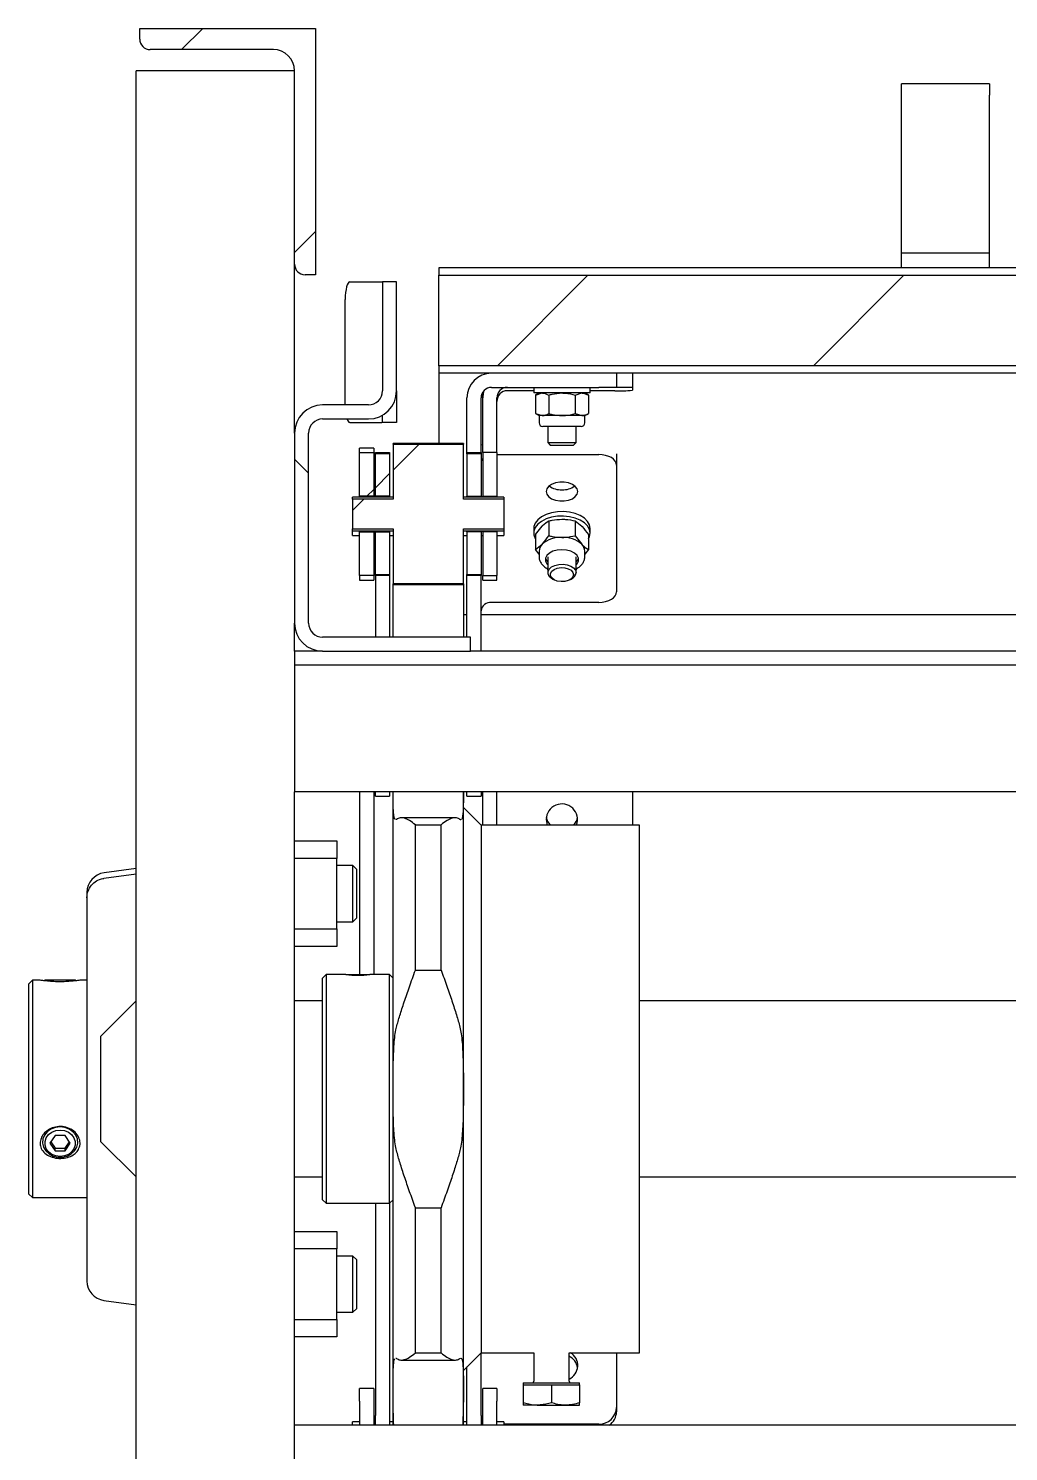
# Model space of a CAD drawing. Header units: millimetres. Extents: x 0 to 11880, y 0 to 8400.
# Drawn here: x 1480.4 to 1758.9, y 4178.7 to 4583.2 of the extents above; entities that cross this region are included whole.
import ezdxf

# ---------------------------------------------------------------- set-up
doc = ezdxf.new("R2010")
doc.units = ezdxf.units.MM
doc.header["$LTSCALE"] = 20

msp = doc.modelspace()

# ---------------------------------------------------------------- hatches: boundary and pattern name
at = {"linetype": 'Continuous', "lineweight": 18}
h = msp.add_hatch(dxfattribs=at)
h.set_pattern_fill('ANSI31', scale=20, style=0)
edge = h.paths.add_edge_path(flags=0)
edge.add_line((1562.02, 4583.22), (1512.02, 4583.22))
edge.add_line((1512.02, 4583.22), (1512.02, 4580.22))
edge.add_arc((1515.02, 4580.22), 3, 180, 270)
edge.add_line((1515.02, 4577.22), (1550.02, 4577.22))
edge.add_arc((1550.02, 4571.22), 6, 0, 90, ccw=False)
edge.add_line((1556.02, 4571.22), (1556.02, 4516.22))
edge.add_arc((1559.02, 4516.22), 3, 180, 270)
edge.add_line((1559.02, 4513.22), (1562.02, 4513.22))
edge.add_line((1562.02, 4513.22), (1562.02, 4583.22))
h = msp.add_hatch(dxfattribs=at)
h.set_pattern_fill('ANSI31', scale=20, angle=90, style=0)
edge = h.paths.add_edge_path(flags=0)
edge.add_line((1564.02, 4406.22), (1606.02, 4406.22))
edge.add_line((1606.02, 4406.22), (1606.02, 4410.22))
edge.add_line((1606.02, 4410.22), (1564.02, 4410.22))
edge.add_arc((1564.02, 4414.22), 4, 180, 270, ccw=False)
edge.add_line((1560.02, 4414.22), (1560.02, 4468.22))
edge.add_arc((1564.02, 4468.22), 4, 90, 180, ccw=False)
edge.add_line((1564.02, 4472.22), (1577.02, 4472.22))
edge.add_arc((1577.02, 4480.22), 8, 270, 360)
edge.add_line((1585.02, 4480.22), (1585.02, 4511.22))
edge.add_line((1585.02, 4511.22), (1581.02, 4511.22))
edge.add_line((1581.02, 4511.22), (1581.02, 4480.22))
edge.add_arc((1577.02, 4480.22), 4, 270, 360, ccw=False)
edge.add_line((1577.02, 4476.22), (1564.02, 4476.22))
edge.add_arc((1564.02, 4468.22), 8, 90, 180)
edge.add_line((1556.02, 4468.22), (1556.02, 4414.22))
edge.add_arc((1564.02, 4414.22), 8, 180, 270)
h = msp.add_hatch(dxfattribs=at)
h.set_pattern_fill('ANSI31', scale=20, style=0)
h.paths.add_polyline_path([(1597.02, 4487.36), (1977.02, 4487.36), (1977.02, 4513.06), (1597.02, 4513.06)], flags=0)
h = msp.add_hatch(dxfattribs=at)
h.set_pattern_fill('ANSI31', scale=20, style=0)
h.paths.add_polyline_path([(1615.52, 4441), (1615.52, 4449.42), (1604.02, 4449.42), (1604.02, 4465.09), (1584.02, 4465.09), (1584.02, 4449.42), (1572.52, 4449.42), (1572.52, 4441), (1584.02, 4441), (1584.02, 4425.33), (1604.02, 4425.33), (1604.02, 4441)], flags=0)
h = msp.add_hatch(dxfattribs=at)
h.set_pattern_fill('ANSI31', scale=20, style=0)
h.paths.add_polyline_path([(1578.52, 4462.71), (1574.52, 4462.71), (1574.52, 4450.25), (1578.52, 4450.25)], flags=0)
h = msp.add_hatch(dxfattribs=at)
h.set_pattern_fill('ANSI31', scale=20, style=0)
h.paths.add_polyline_path([(1579.02, 4450.25), (1583.02, 4450.25), (1583.02, 4462.36), (1579.02, 4462.36)], flags=0)
h = msp.add_hatch(dxfattribs=at)
h.set_pattern_fill('ANSI31', scale=20, style=0)
h.paths.add_polyline_path([(1605.02, 4462.36), (1605.02, 4450.25), (1609.02, 4450.25), (1609.02, 4462.36)], flags=0)
h = msp.add_hatch(dxfattribs=at)
h.set_pattern_fill('ANSI31', scale=20, style=0)
h.paths.add_polyline_path([(1609.52, 4462.71), (1609.52, 4450.25), (1613.52, 4450.25), (1613.52, 4462.71)], flags=0)
h = msp.add_hatch(dxfattribs=at)
h.set_pattern_fill('ANSI31', scale=20, style=0)
h.paths.add_polyline_path([(1574.52, 4440.17), (1574.52, 4427.71), (1578.52, 4427.71), (1578.52, 4440.17)], flags=0)
h = msp.add_hatch(dxfattribs=at)
h.set_pattern_fill('ANSI31', scale=20, style=0)
h.paths.add_polyline_path([(1583.02, 4440.17), (1579.02, 4440.17), (1579.02, 4428.05), (1583.02, 4428.05)], flags=0)
h = msp.add_hatch(dxfattribs=at)
h.set_pattern_fill('ANSI31', scale=20, style=0)
h.paths.add_polyline_path([(1609.02, 4428.05), (1609.02, 4440.17), (1605.02, 4440.17), (1605.02, 4428.05)], flags=0)
h = msp.add_hatch(dxfattribs=at)
h.set_pattern_fill('ANSI31', scale=20, style=0)
h.paths.add_polyline_path([(1609.52, 4440.17), (1609.52, 4427.71), (1613.52, 4427.71), (1613.52, 4440.17)], flags=0)
h = msp.add_hatch(dxfattribs=at)
h.set_pattern_fill('ANSI31', scale=20, style=0)
h.paths.add_polyline_path([(1604.02, 4425.22), (1584.02, 4425.22), (1584.02, 4410.22), (1604.02, 4410.22)], flags=0)

# ---------------------------------------------------------------- linework, layer by layer
at = {"color": 7, "linetype": 'Continuous', "lineweight": 25}
for p, q in [((1512.02, 4580.22), (1512.02, 4583.22)), ((1512.02, 4583.22), (1562.02, 4583.22)), ((1562.02, 4583.22), (1562.02, 4513.22)), ((1550.02, 4577.22), (1515.02, 4577.22)), ((1511.02, 3931.22), (1511.02, 4571.22)), ((1556.02, 4571.22), (1511.02, 4571.22)), ((1556.02, 4516.22), (1556.02, 4571.22)), ((1753.52, 4567.47), (1728.52, 4567.47)), ((1728.52, 4564.25), (1728.52, 4567.47)), ((1753.52, 4567.47), (1753.52, 4564.25)), ((1728.52, 4519.45), (1728.52, 4564.25)), ((1753.52, 4519.45), (1753.52, 4564.25)), ((1728.52, 4519.45), (1753.52, 4519.45)), ((1728.52, 4515.21), (1728.52, 4519.45)), ((1753.52, 4515.21), (1753.52, 4519.45)), ((1556.02, 4468.22), (1556.02, 4516.22)), ((1977.02, 4515.21), (1597.02, 4515.21)), ((1597.02, 4515.21), (1597.02, 4513.06)), ((1562.02, 4513.22), (1559.02, 4513.22)), ((1571.73, 4511.22), (1580.85, 4511.22)), ((1580.85, 4511.22), (1581.02, 4511.22)), ((1581.02, 4511.22), (1581.02, 4480.22)), ((1585.02, 4511.22), (1581.02, 4511.22)), ((1585.02, 4480.22), (1585.02, 4511.22)), ((1597.02, 4487.36), (1597.02, 4513.06)), ((1597.02, 4513.06), (1977.02, 4513.06)), ((1570.44, 4476.22), (1570.44, 4506.22)), ((1977.02, 4487.36), (1597.02, 4487.36)), ((1597.02, 4487.36), (1597.02, 4485.21)), ((1597.02, 4485.21), (1597.02, 4479.11)), ((1977.02, 4485.21), (1597.02, 4485.21)), ((1647.52, 4485.21), (1647.52, 4481.21)), ((1652.02, 4485.21), (1652.02, 4481.21)), ((1585.02, 4480.22), (1585.02, 4471.22)), ((1597.02, 4479.11), (1597.02, 4470.71)), ((1605.02, 4462.71), (1605.02, 4478.21)), ((1609.02, 4462.71), (1609.02, 4478.21)), ((1609.58, 4479.95), (1609.52, 4479.04)), ((1609.52, 4478.21), (1609.52, 4479.04)), ((1609.52, 4462.71), (1609.52, 4478.21)), ((1612.02, 4481.21), (1642.52, 4481.21)), ((1613.52, 4462.71), (1613.52, 4478.21)), ((1624.02, 4480.24), (1616.52, 4480.24)), ((1624.02, 4481.21), (1624.02, 4479.61)), ((1640.02, 4479.61), (1624.02, 4479.61)), ((1625.52, 4479.61), (1624.51, 4479.03)), ((1624.51, 4479.03), (1626.39, 4479.61)), ((1624.51, 4479.03), (1624.51, 4473.75)), ((1628.27, 4479.03), (1628.27, 4473.75)), ((1635.77, 4479.03), (1637.65, 4479.61)), ((1635.77, 4479.03), (1635.77, 4473.75)), ((1639.52, 4479.03), (1638.52, 4479.61)), ((1639.52, 4479.03), (1639.52, 4473.75)), ((1640.02, 4479.61), (1640.02, 4481.21)), ((1647.02, 4480.24), (1640.02, 4480.24)), ((1647.52, 4481.21), (1642.52, 4481.21)), ((1652.02, 4481.21), (1647.52, 4481.21)), ((1652.02, 4481.21), (1652.02, 4480.37)), ((1577.02, 4476.22), (1564.02, 4476.22)), ((1624.51, 4473.75), (1625.52, 4473.17)), ((1624.51, 4473.75), (1626.39, 4473.17)), ((1635.77, 4473.75), (1637.65, 4473.17)), ((1638.52, 4473.17), (1639.52, 4473.75)), ((1564.02, 4472.22), (1577.02, 4472.22)), ((1571.73, 4471.22), (1580.85, 4471.22)), ((1581.02, 4471.22), (1580.85, 4471.22)), ((1581.02, 4471.22), (1581.02, 4473.29)), ((1585.02, 4471.22), (1581.02, 4471.22)), ((1597.02, 4470.71), (1597.02, 4465.21)), ((1625.52, 4473.17), (1625.52, 4471.13)), ((1626.39, 4473.17), (1625.52, 4473.17)), ((1632.02, 4473.17), (1626.39, 4473.17)), ((1637.5, 4470.11), (1626.54, 4470.11)), ((1628.02, 4470.11), (1628.02, 4465.5)), ((1637.65, 4473.17), (1632.02, 4473.17)), ((1636.02, 4465.5), (1636.02, 4470.11)), ((1638.52, 4473.17), (1637.65, 4473.17)), ((1638.52, 4471.13), (1638.52, 4473.17)), ((1556.02, 4468.22), (1556.02, 4414.22)), ((1560.02, 4414.22), (1560.02, 4468.22)), ((1628.02, 4465.5), (1628.71, 4464.81)), ((1628.02, 4465.5), (1636.02, 4465.5)), ((1635.33, 4464.81), (1636.02, 4465.5)), ((1578.52, 4463.93), (1574.52, 4463.93)), ((1574.52, 4462.71), (1574.52, 4463.93)), ((1574.52, 4462.71), (1578.52, 4462.71)), ((1574.52, 4450.25), (1574.52, 4462.71)), ((1578.52, 4463.93), (1578.52, 4462.71)), ((1578.52, 4462.71), (1578.52, 4450.25)), ((1579.02, 4462.71), (1583.02, 4462.71)), ((1579.02, 4462.36), (1579.02, 4462.71)), ((1583.02, 4462.36), (1579.02, 4462.36)), ((1579.02, 4450.25), (1579.02, 4462.36)), ((1583.02, 4462.71), (1583.02, 4462.36)), ((1583.02, 4462.36), (1583.02, 4450.25)), ((1604.02, 4465.21), (1584.02, 4465.21)), ((1584.02, 4465.09), (1584.02, 4465.21)), ((1584.02, 4465.09), (1584.02, 4449.42)), ((1584.02, 4465.09), (1604.02, 4465.09)), ((1604.02, 4465.21), (1604.02, 4465.09)), ((1604.02, 4449.42), (1604.02, 4465.09)), ((1605.02, 4462.71), (1609.02, 4462.71)), ((1605.02, 4462.36), (1605.02, 4462.71)), ((1609.02, 4462.36), (1605.02, 4462.36)), ((1605.02, 4462.36), (1605.02, 4450.25)), ((1609.02, 4462.71), (1609.02, 4462.36)), ((1609.02, 4462.36), (1609.02, 4450.25)), ((1613.52, 4462.71), (1609.52, 4462.71)), ((1609.52, 4462.71), (1609.52, 4450.25)), ((1613.52, 4462.71), (1613.52, 4450.25)), ((1613.52, 4462.11), (1642.52, 4462.11)), ((1628.71, 4464.81), (1635.33, 4464.81)), ((1647.52, 4462.31), (1647.52, 4459.11)), ((1647.52, 4459.11), (1647.52, 4423.1)), ((1584.02, 4449.96), (1572.52, 4449.96)), ((1572.52, 4449.42), (1572.52, 4449.96)), ((1572.52, 4449.42), (1572.52, 4441)), ((1584.02, 4449.42), (1572.52, 4449.42)), ((1578.52, 4450.25), (1574.52, 4450.25)), ((1574.52, 4449.96), (1574.52, 4450.25)), ((1578.52, 4449.96), (1578.52, 4450.25)), ((1583.02, 4450.25), (1579.02, 4450.25)), ((1579.02, 4449.96), (1579.02, 4450.25)), ((1583.02, 4449.96), (1583.02, 4450.25)), ((1615.52, 4449.96), (1604.02, 4449.96)), ((1615.52, 4449.42), (1604.02, 4449.42)), ((1605.02, 4450.25), (1609.02, 4450.25)), ((1605.02, 4449.96), (1605.02, 4450.25)), ((1609.02, 4449.96), (1609.02, 4450.25)), ((1609.52, 4449.96), (1609.52, 4450.25)), ((1609.52, 4450.25), (1613.52, 4450.25)), ((1613.52, 4449.96), (1613.52, 4450.25)), ((1615.52, 4449.96), (1615.52, 4449.42)), ((1615.52, 4449.42), (1615.52, 4441)), ((1624.02, 4441.1), (1624.02, 4439.82)), ((1624.51, 4439.36), (1626.39, 4441.77)), ((1628.27, 4443.26), (1628.27, 4439.04)), ((1635.77, 4443.26), (1637.65, 4441.77)), ((1635.77, 4443.26), (1635.77, 4439.04)), ((1640.02, 4439.82), (1640.02, 4441.1)), ((1572.52, 4441), (1584.02, 4441)), ((1572.52, 4440.46), (1572.52, 4441)), ((1572.52, 4440.46), (1584.02, 4440.46)), ((1572.52, 4439.1), (1572.52, 4440.46)), ((1572.52, 4439.1), (1574.52, 4439.1)), ((1574.52, 4440.17), (1574.52, 4440.46)), ((1574.52, 4440.17), (1578.52, 4440.17)), ((1574.52, 4427.71), (1574.52, 4440.17)), ((1578.52, 4440.17), (1578.52, 4440.46)), ((1578.52, 4440.17), (1578.52, 4427.71)), ((1578.52, 4439.1), (1579.02, 4439.1)), ((1579.02, 4440.17), (1579.02, 4440.46)), ((1579.02, 4428.05), (1579.02, 4440.17)), ((1579.02, 4440.17), (1583.02, 4440.17)), ((1583.02, 4440.17), (1583.02, 4440.46)), ((1583.02, 4440.17), (1583.02, 4428.05)), ((1583.02, 4439.1), (1584.02, 4439.1)), ((1584.02, 4441), (1584.02, 4425.33)), ((1604.02, 4441), (1615.52, 4441)), ((1604.02, 4425.33), (1604.02, 4441)), ((1604.02, 4440.46), (1615.52, 4440.46)), ((1604.02, 4439.1), (1605.02, 4439.1)), ((1605.02, 4440.17), (1605.02, 4440.46)), ((1609.02, 4440.17), (1605.02, 4440.17)), ((1605.02, 4440.17), (1605.02, 4428.05)), ((1609.02, 4440.17), (1609.02, 4440.46)), ((1609.02, 4440.17), (1609.02, 4428.05)), ((1609.02, 4439.1), (1609.52, 4439.1)), ((1609.52, 4440.17), (1609.52, 4440.46)), ((1613.52, 4440.17), (1609.52, 4440.17)), ((1609.52, 4440.17), (1609.52, 4427.71)), ((1613.52, 4440.17), (1613.52, 4440.46)), ((1613.52, 4440.17), (1613.52, 4427.71)), ((1613.52, 4439.1), (1615.52, 4439.1)), ((1615.52, 4441), (1615.52, 4440.46)), ((1615.52, 4440.46), (1615.52, 4439.1)), ((1615.52, 4439.1), (1615.52, 4439.1)), ((1624.51, 4439.36), (1624.51, 4435.14)), ((1635.77, 4439.04), (1637.65, 4436.62)), ((1639.52, 4439.36), (1639.52, 4435.14)), ((1624.51, 4435.14), (1626.39, 4436.62)), ((1625.52, 4433.83), (1624.51, 4435.14)), ((1625.52, 4434.67), (1625.52, 4433.04)), ((1628.02, 4433.04), (1628.02, 4428.54)), ((1636.02, 4428.54), (1636.02, 4433.04)), ((1639.52, 4435.14), (1638.52, 4433.84)), ((1638.52, 4433.04), (1638.52, 4434.67)), ((1627.75, 4429.74), (1628.02, 4429.36)), ((1636.02, 4429.36), (1636.31, 4429.79)), ((1578.52, 4427.71), (1574.52, 4427.71)), ((1574.52, 4427.71), (1574.52, 4426.39)), ((1574.52, 4426.38), (1574.52, 4426.39)), ((1574.52, 4426.38), (1578.52, 4426.38)), ((1578.52, 4427.71), (1578.52, 4426.39)), ((1578.52, 4426.39), (1578.52, 4426.38)), ((1579.02, 4428.05), (1583.02, 4428.05)), ((1579.02, 4427.71), (1579.02, 4428.05)), ((1583.02, 4427.71), (1579.02, 4427.71)), ((1579.02, 4427.71), (1579.02, 4410.22)), ((1583.02, 4428.05), (1583.02, 4427.71)), ((1583.02, 4427.71), (1583.02, 4410.22)), ((1604.02, 4425.33), (1584.02, 4425.33)), ((1584.02, 4425.22), (1584.02, 4425.33)), ((1584.02, 4410.22), (1584.02, 4425.22)), ((1584.02, 4425.22), (1604.02, 4425.22)), ((1604.02, 4425.33), (1604.02, 4425.22)), ((1604.02, 4425.22), (1604.02, 4410.22)), ((1605.02, 4428.05), (1609.02, 4428.05)), ((1605.02, 4427.71), (1605.02, 4428.05)), ((1609.02, 4427.71), (1605.02, 4427.71)), ((1605.02, 4410.22), (1605.02, 4427.71)), ((1609.02, 4428.05), (1609.02, 4427.71)), ((1609.02, 4406.22), (1609.02, 4427.71)), ((1609.52, 4427.71), (1613.52, 4427.71)), ((1609.52, 4426.39), (1609.52, 4427.71)), ((1609.52, 4426.38), (1609.52, 4426.39)), ((1609.52, 4426.38), (1613.52, 4426.38)), ((1613.52, 4426.39), (1613.52, 4427.71)), ((1613.52, 4426.39), (1613.52, 4426.38)), ((1629.37, 4426.74), (1629.83, 4426.5)), ((1634.21, 4426.5), (1634.66, 4426.74)), ((1642.52, 4420.09), (1612.02, 4420.09)), ((1556.02, 4406.22), (1556.02, 4414.22)), ((1604.02, 4416.69), (1605.02, 4416.69)), ((1609.02, 4416.69), (1965.02, 4416.69)), ((1606.02, 4410.22), (1564.02, 4410.22)), ((1604.02, 4410.22), (1584.02, 4410.22)), ((1606.02, 4406.22), (1606.02, 4410.22)), ((1556.02, 4406.22), (1556.02, 4405.22)), ((1564.02, 4406.22), (1556.02, 4406.22)), ((1556.02, 4405.22), (1556.02, 4402.22)), ((1564.02, 4406.22), (1606.02, 4406.22)), ((1968.02, 4406.22), (1606.02, 4406.22)), ((2018.02, 4402.22), (1556.02, 4402.22)), ((1556.02, 4402.22), (1556.02, 4396.22)), ((1556.02, 4396.22), (1556.02, 4369.22)), ((1556.02, 4369.22), (1556.02, 4366.22)), ((1556.02, 4136.44), (1556.02, 4366.22)), ((2018.02, 4366.22), (1556.02, 4366.22)), ((1574.52, 4366.22), (1574.52, 4314.32)), ((1578.52, 4366.22), (1578.52, 4314.32)), ((1579.02, 4365), (1579.02, 4366.22)), ((1579.02, 4365), (1583.02, 4365)), ((1583.02, 4366.22), (1583.02, 4365)), ((1584.02, 4281.82), (1584.02, 4366.22)), ((1604.02, 4281.82), (1604.02, 4366.22)), ((1605.02, 4365), (1605.02, 4366.22)), ((1605.02, 4365), (1609.02, 4365)), ((1609.02, 4366.22), (1609.02, 4365)), ((1609.52, 4356.82), (1609.52, 4366.22)), ((1613.52, 4356.82), (1613.52, 4366.22)), ((1652.02, 4366.22), (1652.02, 4356.82)), ((1609.02, 4356.82), (1604.02, 4361.82)), ((1585.01, 4358.41), (1584.78, 4358.38)), ((1601.69, 4358.89), (1586.34, 4358.89)), ((1590.37, 4315.58), (1590.37, 4356.87)), ((1590.37, 4356.87), (1597.67, 4356.87)), ((1597.67, 4315.58), (1597.67, 4356.87)), ((1654.02, 4356.82), (1609.02, 4356.82)), ((1609.02, 4356.82), (1609.02, 4206.82)), ((1654.02, 4206.82), (1654.02, 4356.82)), ((1556.02, 4352.32), (1568.02, 4352.32)), ((1568.02, 4352.32), (1568.02, 4347.32)), ((1511.02, 4344.43), (1501.94, 4343.23)), ((1568.02, 4347.32), (1556.02, 4347.32)), ((1568.02, 4327.32), (1568.02, 4347.32)), ((1572.62, 4345.32), (1568.02, 4345.32)), ((1573.72, 4344.22), (1572.62, 4345.32)), ((1572.62, 4329.32), (1572.62, 4345.32)), ((1573.72, 4330.42), (1573.72, 4344.22)), ((1511.02, 4342.87), (1501.84, 4341.66)), ((1497.02, 4337.62), (1497.02, 4336.13)), ((1497.02, 4336.13), (1497.02, 4227.2)), ((1568.02, 4329.32), (1572.62, 4329.32)), ((1572.62, 4329.32), (1573.72, 4330.42)), ((1556.02, 4327.32), (1568.02, 4327.32)), ((1568.02, 4327.32), (1568.02, 4322.32)), ((1568.02, 4322.32), (1556.02, 4322.32)), ((1481.52, 4312.72), (1480.42, 4311.62)), ((1483.75, 4312.72), (1481.52, 4312.72)), ((1481.52, 4312.72), (1481.52, 4250.92)), ((1485.1, 4312.72), (1484.93, 4312.55)), ((1489.42, 4312.72), (1485.1, 4312.72)), ((1493.74, 4312.72), (1489.42, 4312.72)), ((1493.91, 4312.56), (1493.74, 4312.72)), ((1497.02, 4312.72), (1495.03, 4312.72)), ((1565.02, 4314.32), (1564.02, 4313.32)), ((1564.02, 4250.32), (1564.02, 4313.32)), ((1570.62, 4314.32), (1565.02, 4314.32)), ((1565.02, 4314.32), (1565.02, 4249.32)), ((1570.71, 4314.32), (1577.33, 4314.32)), ((1583.02, 4314.32), (1577.38, 4314.32)), ((1584.02, 4313.32), (1583.02, 4314.32)), ((1583.02, 4249.32), (1583.02, 4314.32)), ((1590.37, 4315.58), (1597.67, 4315.58)), ((1480.42, 4311.62), (1480.42, 4252.02)), ((1511.02, 4306.82), (1501.02, 4296.82)), ((1564.02, 4306.82), (1556.02, 4306.82)), ((1920.02, 4306.82), (1654.02, 4306.82)), ((1501.02, 4266.82), (1501.02, 4296.82)), ((1584.02, 4196.95), (1584.02, 4281.82)), ((1604.02, 4196.95), (1604.02, 4281.82)), ((1487.98, 4268.53), (1486.53, 4266.37)), ((1490.86, 4268.53), (1487.98, 4268.53)), ((1492.31, 4266.37), (1490.86, 4268.53)), ((1486.53, 4266.37), (1487.98, 4264.2)), ((1486.78, 4266.74), (1487.98, 4264.94)), ((1487.98, 4264.2), (1487.98, 4264.94)), ((1487.98, 4264.94), (1490.86, 4264.94)), ((1487.98, 4264.2), (1490.86, 4264.2)), ((1490.86, 4264.94), (1492.06, 4266.74)), ((1490.86, 4264.2), (1492.31, 4266.37)), ((1490.86, 4264.2), (1490.86, 4264.94)), ((1501.02, 4266.82), (1511.02, 4256.82)), ((1556.02, 4256.82), (1564.02, 4256.82)), ((1654.02, 4256.82), (1920.02, 4256.82)), ((1480.42, 4252.02), (1481.52, 4250.92)), ((1481.52, 4250.92), (1497.02, 4250.92)), ((1564.02, 4250.32), (1565.02, 4249.32)), ((1565.02, 4249.32), (1583.02, 4249.32)), ((1579.02, 4249.32), (1579.02, 4189)), ((1583.02, 4249.32), (1584.02, 4250.32)), ((1583.02, 4249.32), (1583.02, 4189)), ((1590.37, 4206.77), (1590.37, 4248.06)), ((1590.37, 4248.06), (1597.67, 4248.06)), ((1597.67, 4206.77), (1597.67, 4248.06)), ((1556.02, 4241.32), (1568.02, 4241.32)), ((1568.02, 4241.32), (1568.02, 4236.32)), ((1568.02, 4236.32), (1556.02, 4236.32)), ((1568.02, 4216.32), (1568.02, 4236.32)), ((1572.62, 4234.32), (1568.02, 4234.32)), ((1573.72, 4233.22), (1572.62, 4234.32)), ((1572.62, 4218.32), (1572.62, 4234.32)), ((1573.72, 4219.42), (1573.72, 4233.22)), ((1501.84, 4221.7), (1511.02, 4220.49)), ((1572.62, 4218.32), (1573.72, 4219.42)), ((1556.02, 4216.32), (1568.02, 4216.32)), ((1568.02, 4218.32), (1572.62, 4218.32)), ((1568.02, 4216.32), (1568.02, 4211.32)), ((1568.02, 4211.32), (1556.02, 4211.32)), ((1590.37, 4206.77), (1597.67, 4206.77)), ((1604.02, 4201.82), (1609.02, 4206.82)), ((1609.02, 4206.82), (1624.02, 4206.82)), ((1609.02, 4188.99), (1609.02, 4206.82)), ((1624.02, 4206.82), (1624.02, 4198.72)), ((1634.02, 4206.82), (1654.02, 4206.82)), ((1634.02, 4198.72), (1634.02, 4206.82)), ((1647.52, 4206.82), (1647.52, 4191.29)), ((1586.35, 4204.75), (1601.69, 4204.75)), ((1603.03, 4205.22), (1603.26, 4205.26)), ((1605.02, 4188.99), (1605.02, 4202.82)), ((1578.52, 4196.63), (1574.52, 4196.63)), ((1574.52, 4193.03), (1574.52, 4196.63)), ((1578.52, 4196.63), (1578.52, 4193.03)), ((1584.02, 4186.22), (1584.02, 4196.95)), ((1604.02, 4186.22), (1604.02, 4196.95)), ((1613.52, 4196.64), (1609.52, 4196.64)), ((1609.52, 4193.04), (1609.52, 4196.64)), ((1613.52, 4196.64), (1613.52, 4193.04)), ((1621.02, 4198.32), (1621.02, 4197.72)), ((1621.02, 4198.32), (1637.02, 4198.32)), ((1621.02, 4197.72), (1621.02, 4192.63)), ((1621.02, 4197.72), (1625.02, 4197.72)), ((1625.02, 4197.72), (1629.02, 4197.72)), ((1629.02, 4197.72), (1629.02, 4192.63)), ((1629.02, 4197.72), (1633.02, 4197.72)), ((1633.02, 4197.72), (1637.02, 4197.72)), ((1637.02, 4197.72), (1637.02, 4198.32)), ((1637.02, 4197.72), (1637.02, 4192.63)), ((1574.52, 4193.03), (1574.52, 4186.22)), ((1578.52, 4193.03), (1578.52, 4186.22)), ((1609.52, 4186.22), (1609.52, 4193.04)), ((1613.52, 4186.22), (1613.52, 4193.04)), ((1625.02, 4191.92), (1621.02, 4191.92)), ((1625.02, 4191.92), (1633.02, 4191.92)), ((1633.02, 4191.92), (1637.02, 4191.92)), ((1647.52, 4191.29), (1647.52, 4190.08)), ((1574.52, 4187.18), (1572.52, 4187.18)), ((1572.52, 4186.22), (1572.52, 4187.18)), ((1579.02, 4187.18), (1578.52, 4187.18)), ((1579.02, 4186.22), (1579.02, 4189)), ((1583.02, 4189), (1583.02, 4186.22)), ((1584.02, 4187.18), (1583.02, 4187.18)), ((1605.02, 4187.18), (1604.02, 4187.18)), ((1605.02, 4186.22), (1605.02, 4188.99)), ((1609.02, 4188.99), (1609.02, 4186.22)), ((1609.52, 4187.18), (1609.02, 4187.18)), ((1615.52, 4187.18), (1613.52, 4187.18)), ((1615.52, 4187.18), (1615.52, 4186.22)), ((1642.52, 4186.53), (1615.52, 4186.53)), ((2018.02, 4186.22), (1556.02, 4186.22))]:
    msp.add_line(p, q, dxfattribs=at)
at = {"color": 7, "linetype": 'Continuous', "lineweight": 25, "flags": 128}
for points in [[(1571.73, 4511.22), (1571.48, 4511.12), (1571.24, 4510.84), (1571.01, 4510.38), (1570.82, 4509.75), (1570.66, 4509), (1570.54, 4508.13), (1570.46, 4507.19), (1570.44, 4506.22)], [(1609.82, 4480.25), (1609.65, 4479.57), (1609.52, 4478.21)], [(1570.96, 4472.22), (1571.01, 4472.06), (1571.24, 4471.6), (1571.48, 4471.32), (1571.73, 4471.22)], [(1609.52, 4464.94), (1609.34, 4464.88), (1609.02, 4464.77)], [(1647.52, 4459.11), (1647.42, 4459.69), (1647.14, 4460.26), (1646.68, 4460.77), (1646.05, 4461.23), (1645.3, 4461.6), (1644.43, 4461.88), (1643.49, 4462.05), (1642.52, 4462.11)], [(1627.52, 4451.61), (1627.7, 4450.84), (1628.23, 4450.15), (1629.07, 4449.56), (1630.15, 4449.15), (1631.38, 4448.93), (1632.66, 4448.93), (1633.89, 4449.15), (1634.97, 4449.56), (1635.8, 4450.15), (1636.34, 4450.84), (1636.52, 4451.61), (1636.34, 4452.37), (1635.8, 4453.07), (1634.97, 4453.65), (1633.89, 4454.06), (1632.66, 4454.28), (1631.38, 4454.28), (1630.15, 4454.06), (1629.07, 4453.65), (1628.23, 4453.07), (1627.7, 4452.37), (1627.52, 4451.61)], [(1640.02, 4441.1), (1639.83, 4442.14), (1639.28, 4443.12), (1638.39, 4444.01), (1637.2, 4444.76), (1635.77, 4445.35), (1634.16, 4445.73), (1632.45, 4445.9), (1630.72, 4445.84), (1629.06, 4445.56), (1627.53, 4445.08), (1626.21, 4444.41), (1625.16, 4443.58), (1624.44, 4442.64), (1624.07, 4441.62), (1624.02, 4441.1)], [(1640.02, 4439.82), (1639.83, 4440.86), (1639.28, 4441.84), (1638.39, 4442.73), (1637.2, 4443.48), (1635.77, 4444.07), (1634.16, 4444.45), (1632.45, 4444.62), (1630.72, 4444.56), (1629.06, 4444.28), (1627.53, 4443.8), (1626.21, 4443.13), (1625.16, 4442.3), (1624.44, 4441.36), (1624.07, 4440.34), (1624.07, 4439.31), (1624.44, 4438.29), (1624.51, 4438.16)], [(1639.52, 4438.16), (1639.83, 4438.79), (1640.02, 4439.82)], [(1636.02, 4430.73), (1636.31, 4431.05), (1636.69, 4431.82), (1636.69, 4432.63), (1636.31, 4433.4), (1635.58, 4434.08), (1634.57, 4434.61), (1633.35, 4434.94), (1632.02, 4435.05), (1630.69, 4434.94), (1629.47, 4434.61), (1628.46, 4434.08), (1627.73, 4433.4), (1627.35, 4432.63), (1627.35, 4431.82), (1627.73, 4431.05), (1628.02, 4430.73)], [(1627.35, 4432.63), (1627.73, 4431.87), (1628.02, 4431.54)], [(1629.37, 4426.74), (1629.09, 4426.91), (1628.42, 4427.5), (1628.06, 4428.18), (1628.06, 4428.9), (1628.42, 4429.58), (1629.09, 4430.17), (1630.02, 4430.62), (1631.13, 4430.88), (1632.32, 4430.93), (1633.48, 4430.77), (1634.51, 4430.42), (1635.32, 4429.89), (1635.84, 4429.25), (1636.02, 4428.54), (1636.02, 4428.54)], [(1635.33, 4427.99), (1635.15, 4427.34), (1634.63, 4426.77), (1633.83, 4426.32), (1632.83, 4426.06), (1631.75, 4426.01), (1630.69, 4426.17), (1629.78, 4426.52), (1629.11, 4427.04), (1628.75, 4427.66), (1628.75, 4428.31), (1629.11, 4428.93), (1629.78, 4429.45), (1630.69, 4429.81), (1631.75, 4429.97), (1632.83, 4429.91), (1633.83, 4429.65), (1634.63, 4429.21), (1635.15, 4428.63), (1635.33, 4427.99)], [(1636.02, 4431.54), (1636.31, 4431.87), (1636.68, 4432.63)], [(1642.52, 4420.09), (1643.49, 4420.15), (1644.43, 4420.32), (1645.3, 4420.6), (1646.05, 4420.97), (1646.68, 4421.43), (1647.14, 4421.95), (1647.42, 4422.51), (1647.52, 4423.1)], [(1627.52, 4358.43), (1627.7, 4357.22), (1627.85, 4356.82)], [(1489.42, 4271.04), (1488.07, 4270.88), (1486.82, 4270.41), (1485.76, 4269.66), (1484.98, 4268.7), (1484.52, 4267.59), (1484.43, 4266.41), (1484.71, 4265.26), (1485.33, 4264.21), (1486.26, 4263.35), (1487.43, 4262.74), (1488.74, 4262.42), (1490.1, 4262.42), (1491.41, 4262.74), (1492.57, 4263.35), (1493.5, 4264.21), (1494.13, 4265.26), (1494.41, 4266.41), (1494.31, 4267.59), (1493.86, 4268.7), (1493.07, 4269.66), (1492.02, 4270.41), (1490.77, 4270.88), (1489.42, 4271.04)], [(1489.42, 4262.63), (1488.2, 4262.78), (1487.08, 4263.22), (1486.15, 4263.92), (1485.49, 4264.81), (1485.14, 4265.84), (1485.14, 4266.9), (1485.49, 4267.92), (1486.15, 4268.82), (1487.08, 4269.52), (1488.2, 4269.96), (1489.42, 4270.11), (1490.64, 4269.96), (1491.76, 4269.52), (1492.69, 4268.82), (1493.35, 4267.92), (1493.7, 4266.9), (1493.7, 4265.84), (1493.35, 4264.81), (1492.69, 4263.92), (1491.76, 4263.22), (1490.64, 4262.78), (1489.42, 4262.63)], [(1609.02, 4187.44), (1609.08, 4187.27), (1609.15, 4187.18)]]:
    msp.add_lwpolyline(points, dxfattribs=at)
at = {"color": 7, "linetype": 'Continuous', "lineweight": 25}
for centre, radius, start, end in [((1515.02, 4580.22), 3, 180, 270), ((1550.02, 4571.22), 6, 0, 90), ((1559.02, 4516.22), 3, 180, 270), ((1612.02, 4478.21), 7, 90, 180), ((1577.02, 4480.22), 4, 270, 0), ((1577.02, 4480.22), 8, 270, 0), ((1612.02, 4478.21), 3, 90, 180), ((1616.52, 4478.21), 3, 90, 180), ((1616.52, 4477.24), 3, 89.9905, 179.9905), ((1648.27, 4528.98), 48.75, 268.5317, 274.4127), ((1564.02, 4468.22), 8, 90, 180), ((1564.02, 4468.22), 4, 90, 180), ((1626.54, 4471.13), 1.02, 180, 270), ((1637.5, 4471.13), 1.02, 270, 0), ((1611.1, 4459.68), 2.08, 139.3857, 179.3056), ((1631.76, 4457.77), 5.67, 233.5883, 272.6237), ((1632.28, 4457.77), 5.67, 267.3763, 306.4117), ((1631.63, 4430.61), 7.98, 87.1802, 131.0438), ((1632.41, 4430.61), 7.98, 48.9562, 92.8198), ((1628.35, 4434.58), 2.83, 133.7857, 178.0978), ((1635.69, 4434.58), 2.83, 1.9022, 46.2143), ((1633.82, 4428.78), 2.21, 292.3591, 353.7054), ((1611.75, 4417.36), 2.75, 84.3632, 172.9462), ((1564.02, 4414.22), 8, 180, 270), ((1564.02, 4414.22), 4, 180, 270), ((1631.99, 4358.34), 4.47, 340.1448, 178.7818), ((1631.72, 4359.68), 4.2, 188.73, 222.8661), ((1632.32, 4359.68), 4.2, 317.1339, 351.27), ((1502.68, 4337.62), 5.66, 97.5, 180), ((1574.02, 4346.72), 32.58, 264.0105, 275.915), ((1502.57, 4227.2), 5.55, 180, 262.5), ((1632.31, 4203.2), 4.2, 294.0579, 59.5753), ((1632.23, 4201.92), 4.29, 9.0088, 65.4211), ((1623.62, 4198.72), 0.4, 270, 0), ((1634.42, 4198.72), 0.4, 180, 270), ((1642.63, 4191.42), 4.89, 268.644, 358.5765), ((1642.81, 4190.12), 4.71, 304.1061, 359.5114)]:
    msp.add_arc(centre, radius, start, end, dxfattribs=at)
for points, knots in [([(1626.39, 4479.61), (1626.43, 4479.61), (1627.07, 4479.6), (1627.69, 4479.3), (1628.27, 4479.03)], [0, 0, 0, 0, 0.0702148, 1, 1, 1, 1]), ([(1628.27, 4479.03), (1628.58, 4479.12), (1629.8, 4479.46), (1631.08, 4479.54), (1632.02, 4479.61)], [0, 0, 0, 0, 0.257551, 1, 1, 1, 1]), ([(1632.02, 4479.61), (1632.36, 4479.6), (1633.63, 4479.57), (1634.87, 4479.26), (1635.77, 4479.03)], [0, 0, 0, 0, 0.268634, 1, 1, 1, 1]), ([(1637.65, 4479.61), (1637.69, 4479.61), (1638.33, 4479.6), (1638.95, 4479.3), (1639.52, 4479.03)], [0, 0, 0, 0, 0.070215, 1, 1, 1, 1]), ([(1626.39, 4473.17), (1626.43, 4473.17), (1627.07, 4473.18), (1627.69, 4473.47), (1628.27, 4473.75)], [0, 0, 0, 0, 0.070215, 1, 1, 1, 1]), ([(1628.27, 4473.75), (1628.58, 4473.66), (1629.8, 4473.32), (1631.08, 4473.23), (1632.02, 4473.17)], [0, 0, 0, 0, 0.2575513, 1, 1, 1, 1]), ([(1632.02, 4473.17), (1632.36, 4473.18), (1633.63, 4473.21), (1634.87, 4473.52), (1635.77, 4473.75)], [0, 0, 0, 0, 0.268634, 1, 1, 1, 1]), ([(1637.65, 4473.17), (1637.69, 4473.17), (1638.33, 4473.18), (1638.95, 4473.47), (1639.52, 4473.75)], [0, 0, 0, 0, 0.070215, 1, 1, 1, 1]), ([(1626.39, 4441.77), (1626.43, 4441.82), (1627.07, 4442.47), (1627.69, 4442.88), (1628.27, 4443.26)], [0, 0, 0, 0, 0.070215, 1, 1, 1, 1]), ([(1628.27, 4443.26), (1628.58, 4443.33), (1629.8, 4443.6), (1631.08, 4443.67), (1632.02, 4443.73)], [0, 0, 0, 0, 0.2575513, 1, 1, 1, 1]), ([(1632.02, 4443.73), (1632.36, 4443.72), (1633.63, 4443.69), (1634.87, 4443.44), (1635.77, 4443.26)], [0, 0, 0, 0, 0.268634, 1, 1, 1, 1]), ([(1637.65, 4441.77), (1637.69, 4441.73), (1638.33, 4441.06), (1638.95, 4440.18), (1639.52, 4439.36)], [0, 0, 0, 0, 0.0702148, 1, 1, 1, 1]), ([(1626.39, 4436.62), (1626.43, 4436.67), (1627.07, 4437.34), (1627.69, 4438.22), (1628.27, 4439.04)], [0, 0, 0, 0, 0.0702148, 1, 1, 1, 1]), ([(1628.27, 4439.04), (1628.58, 4438.97), (1629.8, 4438.7), (1631.08, 4438.63), (1632.02, 4438.57)], [0, 0, 0, 0, 0.257551, 1, 1, 1, 1]), ([(1632.02, 4438.57), (1632.36, 4438.58), (1633.63, 4438.61), (1634.87, 4438.86), (1635.77, 4439.04)], [0, 0, 0, 0, 0.268634, 1, 1, 1, 1]), ([(1625.54, 4433.03), (1625.53, 4432.98), (1625.48, 4432.61), (1625.7, 4431.92), (1626.17, 4431.04), (1626.95, 4430.28), (1627.58, 4429.81), (1628, 4429.64), (1628.02, 4429.63)], [0, 0, 0, 0, 0.032844, 0.265903, 0.496916, 0.735693, 0.985873, 1, 1, 1, 1]), ([(1636.02, 4429.66), (1636.23, 4429.76), (1636.84, 4430.05), (1637.57, 4430.7), (1638.18, 4431.56), (1638.5, 4432.35), (1638.48, 4432.85), (1638.48, 4433.04)], [0, 0, 0, 0, 0.140157, 0.406748, 0.641302, 0.866126, 1, 1, 1, 1]), ([(1637.65, 4436.62), (1637.69, 4436.58), (1638.33, 4435.93), (1638.95, 4435.52), (1639.52, 4435.14)], [0, 0, 0, 0, 0.070215, 1, 1, 1, 1]), ([(1584.64, 4358.36), (1584.54, 4358.48), (1584.35, 4358.74), (1584.19, 4359.83), (1584.09, 4361.4), (1584.03, 4363.49), (1584.02, 4365.19), (1584.02, 4366.16), (1584.02, 4366.22)], [0, 0, 0, 0, 0.1996497, 0.3936681, 0.5932929, 0.7877225, 0.9877433, 1, 1, 1, 1]), ([(1604.02, 4366.22), (1604.02, 4365.6), (1604.01, 4364.19), (1603.98, 4362.27), (1603.91, 4360.51), (1603.78, 4359.17), (1603.62, 4358.73), (1603.54, 4358.52)], [0, 0, 0, 0, 0.151726, 0.347121, 0.562877, 0.784925, 1, 1, 1, 1]), ([(1590.37, 4356.87), (1589.81, 4357.3), (1588.69, 4358.17), (1587.23, 4358.82), (1585.95, 4358.99), (1585.32, 4358.61), (1585.01, 4358.41)], [0, 0, 0, 0, 0.244841, 0.491556, 0.744588, 1, 1, 1, 1]), ([(1603.03, 4358.41), (1602.73, 4358.6), (1602.13, 4358.98), (1600.88, 4358.84), (1599.41, 4358.21), (1598.25, 4357.32), (1597.67, 4356.87)], [0, 0, 0, 0, 0.244509, 0.49122, 0.744545, 1, 1, 1, 1]), ([(1603.26, 4358.35), (1603.25, 4358.34), (1603.18, 4358.29), (1603.1, 4358.36), (1603.03, 4358.41)], [0, 0, 0, 0, 0.263971, 1, 1, 1, 1]), ([(1497.02, 4336.13), (1497.04, 4336.47), (1497.09, 4337.44), (1497.67, 4338.97), (1498.89, 4340.44), (1500.36, 4341.35), (1501.41, 4341.57), (1501.84, 4341.66)], [0, 0, 0, 0, 0.128184, 0.36429, 0.599732, 0.834046, 1, 1, 1, 1]), ([(1493.64, 4312.52), (1493.22, 4312.48), (1492.33, 4312.38), (1490.55, 4312.27), (1488.55, 4312.26), (1486.61, 4312.37), (1484.99, 4312.54), (1484.03, 4312.67), (1483.65, 4312.73), (1483.75, 4312.72), (1483.75, 4312.72)], [0, 0, 0, 0, 0.122778, 0.26625, 0.416964, 0.570379, 0.72199, 0.865941, 0.997532, 1, 1, 1, 1]), ([(1495.03, 4312.71), (1495.03, 4312.71), (1495.04, 4312.71), (1494.51, 4312.63), (1493.9, 4312.55), (1493.64, 4312.52)], [0, 0, 0, 0, 0.268276, 0.680091, 1, 1, 1, 1]), ([(1585.01, 4299.37), (1585.31, 4300.45), (1585.91, 4302.64), (1587.16, 4306.51), (1588.63, 4310.78), (1589.79, 4313.98), (1590.37, 4315.58)], [0, 0, 0, 0, 0.244509, 0.49122, 0.744545, 1, 1, 1, 1]), ([(1597.67, 4315.58), (1598.23, 4314.04), (1599.35, 4310.96), (1600.81, 4306.72), (1602.09, 4302.77), (1602.72, 4300.5), (1603.03, 4299.37)], [0, 0, 0, 0, 0.244841, 0.491556, 0.744588, 1, 1, 1, 1]), ([(1584.02, 4281.82), (1584.02, 4282.82), (1584.02, 4284.83), (1584.06, 4287.9), (1584.13, 4290.97), (1584.27, 4293.89), (1584.49, 4296.47), (1584.74, 4298.25), (1584.94, 4299.11), (1585.01, 4299.37)], [0, 0, 0, 0, 0.1408378, 0.2848437, 0.443855, 0.6075039, 0.7660134, 0.929164, 1, 1, 1, 1]), ([(1603.03, 4299.37), (1603.16, 4298.76), (1603.43, 4297.53), (1603.68, 4295.13), (1603.85, 4292.37), (1603.95, 4289.32), (1604, 4286.03), (1604.02, 4283.5), (1604.02, 4282.09), (1604.02, 4281.82)], [0, 0, 0, 0, 0.1579709, 0.3205315, 0.4785077, 0.6410488, 0.7993598, 0.9622233, 1, 1, 1, 1]), ([(1585.01, 4264.27), (1584.88, 4264.88), (1584.61, 4266.11), (1584.36, 4268.51), (1584.18, 4271.27), (1584.09, 4274.32), (1584.03, 4277.61), (1584.02, 4280.14), (1584.02, 4281.55), (1584.02, 4281.82)], [0, 0, 0, 0, 0.157971, 0.320531, 0.478508, 0.641049, 0.79936, 0.962223, 1, 1, 1, 1]), ([(1604.02, 4281.82), (1604.02, 4280.82), (1604.01, 4278.81), (1603.98, 4275.74), (1603.91, 4272.67), (1603.77, 4269.75), (1603.55, 4267.17), (1603.3, 4265.39), (1603.09, 4264.53), (1603.03, 4264.27)], [0, 0, 0, 0, 0.140838, 0.284844, 0.443855, 0.607504, 0.766013, 0.929164, 1, 1, 1, 1]), ([(1495.02, 4265.65), (1494.87, 4265.19), (1494.56, 4264.28), (1493.44, 4263.19), (1491.94, 4262.4), (1490.07, 4262.01), (1488.05, 4262.09), (1486.16, 4262.7), (1484.68, 4263.77), (1483.83, 4265.17), (1483.66, 4266.67), (1484.07, 4268.11), (1484.98, 4269.39), (1486.34, 4270.43), (1488.11, 4271.09), (1490.1, 4271.19), (1492.07, 4270.67), (1493.72, 4269.57), (1494.79, 4268.12), (1495.16, 4266.73), (1495.06, 4265.94), (1495.02, 4265.65)], [0, 0, 0, 0, 0.04931, 0.097619, 0.149843, 0.206072, 0.264772, 0.324075, 0.382186, 0.436724, 0.486452, 0.533316, 0.580802, 0.631596, 0.686572, 0.744656, 0.803943, 0.862697, 0.918713, 0.970016, 1, 1, 1, 1]), ([(1590.37, 4248.06), (1589.81, 4249.6), (1588.69, 4252.68), (1587.23, 4256.92), (1585.95, 4260.87), (1585.32, 4263.14), (1585.01, 4264.27)], [0, 0, 0, 0, 0.244841, 0.491556, 0.744588, 1, 1, 1, 1]), ([(1603.03, 4264.27), (1602.73, 4263.19), (1602.13, 4261), (1600.88, 4257.13), (1599.41, 4252.85), (1598.25, 4249.66), (1597.67, 4248.06)], [0, 0, 0, 0, 0.244509, 0.49122, 0.744545, 1, 1, 1, 1]), ([(1585.01, 4205.22), (1585.31, 4205.04), (1585.91, 4204.66), (1587.16, 4204.8), (1588.63, 4205.43), (1589.79, 4206.32), (1590.37, 4206.77)], [0, 0, 0, 0, 0.244509, 0.49122, 0.744545, 1, 1, 1, 1]), ([(1597.67, 4206.77), (1598.23, 4206.34), (1599.35, 4205.47), (1600.81, 4204.82), (1602.09, 4204.65), (1602.72, 4205.03), (1603.03, 4205.22)], [0, 0, 0, 0, 0.244841, 0.491556, 0.744588, 1, 1, 1, 1]), ([(1584.02, 4196.95), (1584.02, 4197.73), (1584.02, 4199.31), (1584.06, 4201.37), (1584.13, 4203.13), (1584.26, 4204.47), (1584.42, 4204.9), (1584.5, 4205.12)], [0, 0, 0, 0, 0.183858, 0.371853, 0.579435, 0.793072, 1, 1, 1, 1]), ([(1584.78, 4205.29), (1584.79, 4205.3), (1584.85, 4205.35), (1584.94, 4205.28), (1585.01, 4205.22)], [0, 0, 0, 0, 0.263971, 1, 1, 1, 1]), ([(1603.4, 4205.28), (1603.5, 4205.15), (1603.69, 4204.9), (1603.85, 4203.8), (1603.95, 4202.24), (1604, 4200.15), (1604.02, 4198.3), (1604.02, 4197.16), (1604.02, 4196.95)], [0, 0, 0, 0, 0.193059, 0.380673, 0.573708, 0.76172, 0.955138, 1, 1, 1, 1]), ([(1584.22, 4186.22), (1584.21, 4186.38), (1584.15, 4187.69), (1584.09, 4190.1), (1584.03, 4193.34), (1584.02, 4195.57), (1584.02, 4196.73), (1584.02, 4196.95)], [0, 0, 0, 0, 0.042592, 0.341002, 0.631645, 0.930647, 1, 1, 1, 1]), ([(1604.02, 4196.95), (1604.02, 4196.12), (1604.01, 4194.44), (1603.98, 4191.53), (1603.92, 4188.76), (1603.84, 4186.93), (1603.81, 4186.22)], [0, 0, 0, 0, 0.258669, 0.523157, 0.815202, 1, 1, 1, 1]), ([(1625.02, 4191.92), (1624.73, 4191.93), (1623.38, 4191.96), (1622.06, 4192.34), (1621.02, 4192.63)], [0, 0, 0, 0, 0.214378, 1, 1, 1, 1]), ([(1621.02, 4192.63), (1621.02, 4192.43), (1621.02, 4192.03), (1621.02, 4191.96), (1621.02, 4191.92)], [0, 0, 0, 0, 0.495458, 1, 1, 1, 1]), ([(1629.02, 4192.63), (1628.77, 4192.55), (1627.47, 4192.13), (1626.12, 4192.01), (1625.02, 4191.92)], [0, 0, 0, 0, 0.188696, 1, 1, 1, 1]), ([(1633.02, 4191.92), (1632.92, 4191.92), (1632.21, 4191.93), (1630.85, 4192.08), (1629.63, 4192.45), (1629.02, 4192.63)], [0, 0, 0, 0, 0.070086, 0.530782, 1, 1, 1, 1]), ([(1637.02, 4192.63), (1636.37, 4192.43), (1635.06, 4192.03), (1633.7, 4191.96), (1633.02, 4191.92)], [0, 0, 0, 0, 0.495458, 1, 1, 1, 1]), ([(1637.02, 4191.92), (1637.02, 4191.92), (1637.02, 4191.93), (1637.02, 4192.08), (1637.02, 4192.45), (1637.02, 4192.63)], [0, 0, 0, 0, 0.070086, 0.530782, 1, 1, 1, 1])]:
    msp.add_open_spline(points, degree=3, knots=knots, dxfattribs=at)

doc.saveas('drawing.dxf')
